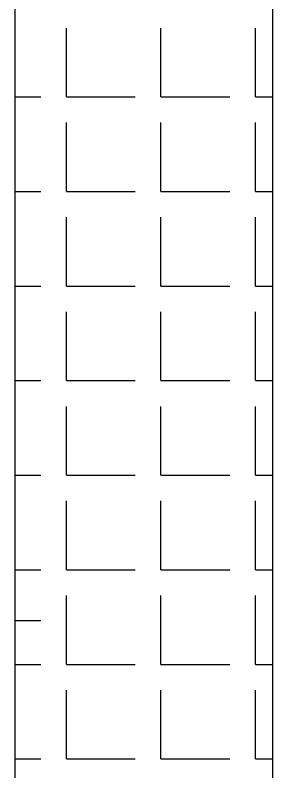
# Model space of a CAD drawing. Extents: x -5853 to -5433, y -3863 to -3269.
# Drawn here: x -5522.23 to -5507.23, y -3486.03 to -3442.03 of the extents above; entities that cross this region are included whole.
import ezdxf

# ---------------------------------------------------------------- set-up
doc = ezdxf.new("R2010")
doc.units = 0
doc.header["$LTSCALE"] = 7
doc.layers.add('HT', color=3, linetype='CONTINUOUS')

msp = doc.modelspace()

# ---------------------------------------------------------------- linework, layer by layer
at = {"layer": 'HT', "ltscale": 0.5}
for p, q in [((-5522.22849, -3817.74376), (-5522.22849, -3370.64376)), ((-5507.22849, -3824.14376), (-5507.22849, -3370.64376)), ((-5519.2405, -3446.77635), (-5519.2405, -3442.77635)), ((-5513.7405, -3446.77635), (-5513.7405, -3442.77635)), ((-5508.2405, -3446.77635), (-5508.2405, -3442.77635)), ((-5522.22849, -3446.77635), (-5520.7405, -3446.77635)), ((-5519.2405, -3446.77635), (-5515.2405, -3446.77635)), ((-5513.7405, -3446.77635), (-5509.7405, -3446.77635)), ((-5508.2405, -3446.77635), (-5507.22849, -3446.77635)), ((-5519.2405, -3452.27635), (-5519.2405, -3448.27635)), ((-5513.7405, -3452.27635), (-5513.7405, -3448.27635)), ((-5508.2405, -3452.27635), (-5508.2405, -3448.27635)), ((-5522.22849, -3452.27635), (-5520.7405, -3452.27635)), ((-5519.2405, -3452.27635), (-5515.2405, -3452.27635)), ((-5513.7405, -3452.27635), (-5509.7405, -3452.27635)), ((-5508.2405, -3452.27635), (-5507.22849, -3452.27635)), ((-5519.2405, -3457.77635), (-5519.2405, -3453.77635)), ((-5513.7405, -3457.77635), (-5513.7405, -3453.77635)), ((-5508.2405, -3457.77635), (-5508.2405, -3453.77635)), ((-5522.22849, -3457.77635), (-5520.7405, -3457.77635)), ((-5519.2405, -3457.77635), (-5515.2405, -3457.77635)), ((-5513.7405, -3457.77635), (-5509.7405, -3457.77635)), ((-5508.2405, -3457.77635), (-5507.22849, -3457.77635)), ((-5519.2405, -3463.27635), (-5519.2405, -3459.27635)), ((-5513.7405, -3463.27635), (-5513.7405, -3459.27635)), ((-5508.2405, -3463.27635), (-5508.2405, -3459.27635)), ((-5522.22849, -3463.27635), (-5520.7405, -3463.27635)), ((-5519.2405, -3463.27635), (-5515.2405, -3463.27635)), ((-5513.7405, -3463.27635), (-5509.7405, -3463.27635)), ((-5508.2405, -3463.27635), (-5507.22849, -3463.27635)), ((-5519.2405, -3468.77635), (-5519.2405, -3464.77635)), ((-5513.7405, -3468.77635), (-5513.7405, -3464.77635)), ((-5508.2405, -3468.77635), (-5508.2405, -3464.77635)), ((-5522.22849, -3468.77635), (-5520.7405, -3468.77635)), ((-5519.2405, -3468.77635), (-5515.2405, -3468.77635)), ((-5513.7405, -3468.77635), (-5509.7405, -3468.77635)), ((-5508.2405, -3468.77635), (-5507.22849, -3468.77635)), ((-5519.2405, -3474.27635), (-5519.2405, -3470.27635)), ((-5513.7405, -3474.27635), (-5513.7405, -3470.27635)), ((-5508.2405, -3474.27635), (-5508.2405, -3470.27635)), ((-5522.22849, -3474.27635), (-5520.7405, -3474.27635)), ((-5519.2405, -3474.27635), (-5515.2405, -3474.27635)), ((-5513.7405, -3474.27635), (-5509.7405, -3474.27635)), ((-5508.2405, -3474.27635), (-5507.22849, -3474.27635)), ((-5519.2405, -3479.77635), (-5519.2405, -3475.77635)), ((-5513.7405, -3479.77635), (-5513.7405, -3475.77635)), ((-5508.2405, -3479.77635), (-5508.2405, -3475.77635)), ((-5522.2285, -3477.22286), (-5520.74051, -3477.22286)), ((-5522.22849, -3479.77635), (-5520.7405, -3479.77635)), ((-5519.2405, -3479.77635), (-5515.2405, -3479.77635)), ((-5513.7405, -3479.77635), (-5509.7405, -3479.77635)), ((-5508.2405, -3479.77635), (-5507.22849, -3479.77635)), ((-5519.2405, -3485.27635), (-5519.2405, -3481.27635)), ((-5513.7405, -3485.27635), (-5513.7405, -3481.27635)), ((-5508.2405, -3485.27635), (-5508.2405, -3481.27635)), ((-5522.22849, -3485.27635), (-5520.7405, -3485.27635)), ((-5519.2405, -3485.27635), (-5515.2405, -3485.27635)), ((-5513.7405, -3485.27635), (-5509.7405, -3485.27635)), ((-5508.2405, -3485.27635), (-5507.22849, -3485.27635))]:
    msp.add_line(p, q, dxfattribs=at)

doc.saveas('drawing.dxf')
